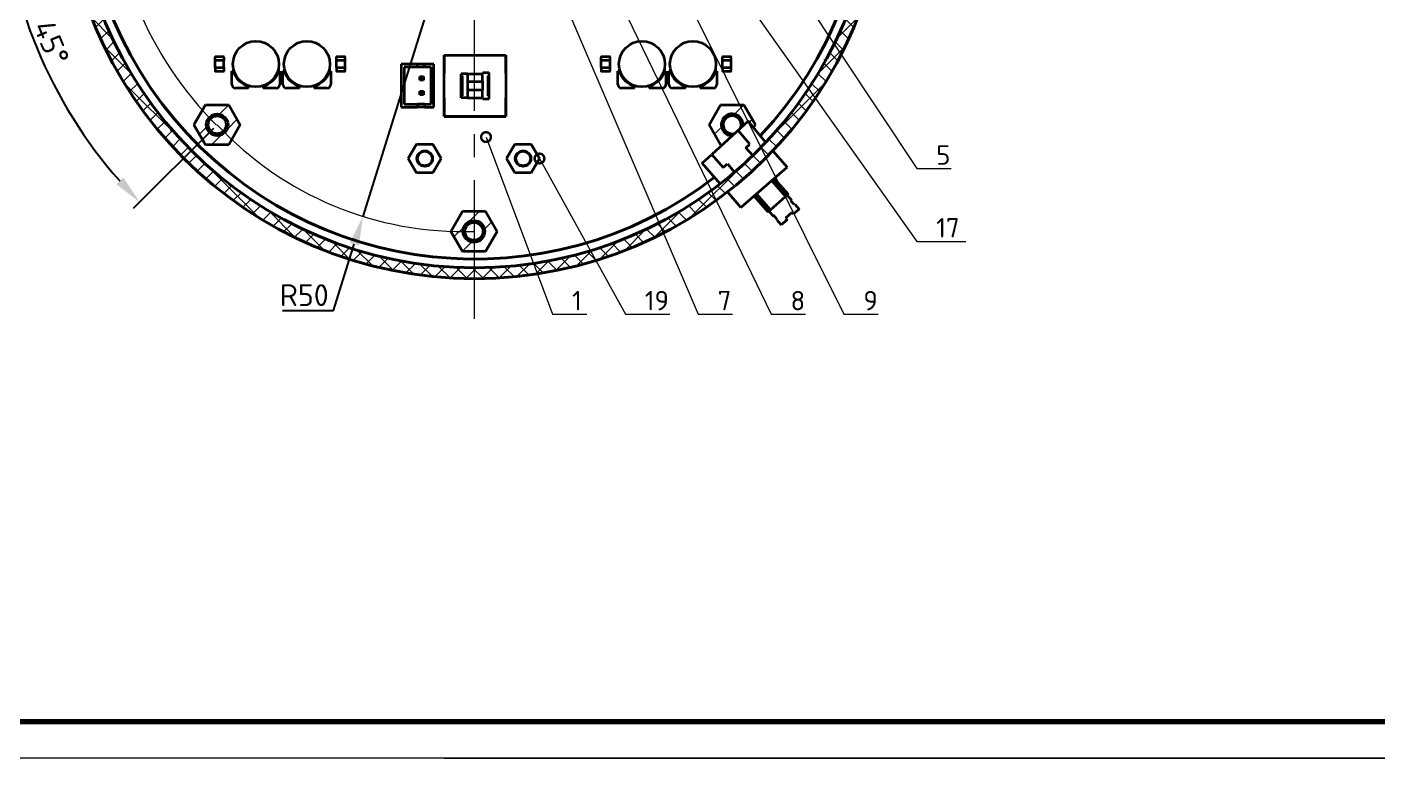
# Model space of a CAD drawing. Header units: millimetres. Extents: x -3633 to 871, y -630 to 261.
# Drawn here: x -914.9 to -729.5, y -579.4 to -479 of the extents above; entities that cross this region are included whole.
import ezdxf
from ezdxf import colors
from ezdxf.entities.mleader import LeaderData, LeaderLine
from ezdxf.math import Vec2, Vec3

# ---------------------------------------------------------------- set-up
doc = ezdxf.new("R2010")
doc.units = ezdxf.units.MM
doc.linetypes.add('CENTER2', pattern=[28.575, 19.05, -3.175, 3.175, -3.175])
doc.linetypes.add('Сплошная', pattern=[0])
for name, color, linetype, lineweight in [('border', 7, 'Continuous', 70), ('Sheet', 7, 'Continuous', 30), ('Text', 7, 'Continuous', 18), ('Размерные линии', 7, 'Continuous', 15), ('Сплошная толстая основная', 7, 'Continuous', 70), ('Сплошная тонкая', 7, 'Continuous', 20), ('Штриховка', 7, 'Continuous', 9)]:
    doc.layers.add(name, color=color, linetype=linetype, lineweight=lineweight)
doc.styles.add('Main', font='isocpeur.ttf', dxfattribs={"height": 3})
doc.dimstyles.new('ISO-25', dxfattribs={"dimtxt": 3, "dimasz": 4, "dimexe": 1.25, "dimexo": 0.625, "dimtad": 1, "dimtoh": 1, "dimtxsty": 'Main', "dimcen": 2.5, "dimadec": 0, "dimazin": 0, "dimtfac": 1, "dimtmove": 0, "dimatfit": 3, "dimfxl": 1, "dimarcsym": 0})

# ---------------------------------------------------------------- blocks, each defined once
blk = doc.blocks.new('*D118')
at = {"layer": 'Defpoints', "color": 0, "transparency": 16777216}
for p in [(-855.11, -461.01), (-868.82, -505.04)]:
    blk.add_point(p, dxfattribs=at)
at = {"layer": 'Размерные линии', "color": 0, "lineweight": -2, "transparency": 16777216}
for p, q in [((-855.11, -461.01), (-868.82, -505.04)), ((-872.85, -517.99), (-870.01, -508.86)), ((-879.88, -517.99), (-872.85, -517.99))]:
    blk.add_line(p, q, dxfattribs=at)
at = {"layer": 'Размерные линии', "color": 0, "transparency": 16777216}
blk.add_solid([(-870.64, -508.66), (-869.37, -509.06), (-868.82, -505.04)], dxfattribs=at)
at = {"layer": 'Размерные линии', "color": 0, "transparency": 16777216, "insert": (-876.88, -515.86), "char_height": 3, "attachment_point": 5, "style": 'Main'}
blk.add_mtext('R50', dxfattribs=at)
blk = doc.blocks.new('_DotSmall')
at = {"color": 0, "linetype": 'ByBlock', "const_width": 0.5}
blk.add_lwpolyline([(-0.0625, 0, 1), (0.0625, 0, 1)], format="xyb", close=True, dxfattribs=at)
blk = doc.blocks.new('*D129')
at = {"layer": 'Defpoints', "color": 0, "transparency": 16777216}
for p in [(-903.59, -457.1), (-853.49, -457.1), (-916.3, -473.93), (-888.91, -492.52)]:
    blk.add_point(p, dxfattribs=at)
at = {"layer": 'Размерные линии', "color": 0, "lineweight": -2, "transparency": 16777216}
for p, q in [((-904.21, -457.1), (-919.77, -457.1)), ((-889.36, -492.97), (-900.35, -503.96))]:
    blk.add_line(p, q, dxfattribs=at)
blk.add_arc((-853.49, -457.1), 65.03, 183.5249, 221.4751, dxfattribs=at)
at = {"layer": 'Размерные линии', "color": 0, "transparency": 16777216}
for points in [[(-919.06, -461.12), (-917.73, -461.08), (-918.52, -457.1)], [(-901.72, -499.71), (-902.69, -500.62), (-899.47, -503.08)]]:
    blk.add_solid(points, dxfattribs=at)
at = {"layer": 'Размерные линии', "color": 0, "transparency": 16777216, "insert": (-911.6, -481.17), "char_height": 3, "attachment_point": 5, "rotation": 292.5, "style": 'Main'}
blk.add_mtext('45°', dxfattribs=at)

msp = doc.modelspace()

# ---------------------------------------------------------------- hatches: boundary and pattern name
at = {"layer": 'Штриховка'}
h = msp.add_hatch(dxfattribs=at)
h.set_pattern_fill('ANSI37', color=256, scale=0.5, angle=450)
h.set_pattern_definition([(135, (594.5746, -391.137), (-1.122532, -1.122532), []), (225, (594.5746, -391.137), (1.122532, -1.122532), [])])
h.paths.add_polyline_path([(-796.987, -457.098, 1), (-909.987, -457.098, 1)])
h.paths.add_polyline_path([(-908.487, -457.098, -1), (-798.487, -457.098, -1)], flags=16)
h = msp.add_hatch(dxfattribs=at)
h.set_pattern_fill('ANSI31', color=256, scale=0.7, angle=180)
h.set_pattern_definition([(225, (559.2192, -476.4924), (1.5715448, -1.5715448), [])])
h.paths.add_polyline_path([(-890.432, -495.207), (-887.252, -495.207), (-885.662, -492.453), (-887.252, -489.699), (-890.432, -489.699), (-892.022, -492.453)])
h.paths.add_polyline_path([(-890.342, -492.453, -1), (-887.342, -492.453, -1)], flags=16)
h.paths.add_polyline_path([(-890.071, -492.453, -1), (-887.612, -492.453, -1)], flags=0)
h = msp.add_hatch(dxfattribs=at)
h.set_pattern_fill('ANSI31', color=256, scale=0.7, angle=180)
h.set_pattern_definition([(225, (629.93, -476.4924), (1.5715448, -1.5715448), [])])
h.paths.add_polyline_path([(-819.721, -495.207), (-819.509, -493.03), (-815.324, -491.876), (-816.541, -489.699), (-819.721, -489.699), (-821.311, -492.453)])
edge = h.paths.add_edge_path(flags=0)
edge.add_arc((-818.131, -492.453), 1.229, 180, 540)
edge = h.paths.add_edge_path()
edge.add_line((-818.085, -493.952), (-817.707, -493.607))
edge.add_arc((-818.131, -492.453), 1.23, 290.1746, 334.6644)
edge.add_line((-817.02, -492.979), (-816.642, -492.634))
edge.add_arc((-818.131, -492.453), 1.5, 353.07309, 631.76591)
h = msp.add_hatch(dxfattribs=at)
h.set_pattern_fill('ANSI31', color=256, scale=0.7)
h.set_pattern_definition([(45, (-2301.6486, -523.0586), (-1.5715448, 1.5715448), [])])
h.paths.add_polyline_path([(-851.997, -504.344), (-855.177, -504.344), (-856.767, -507.098), (-855.177, -509.852), (-851.997, -509.852), (-850.407, -507.098)])
h.paths.add_polyline_path([(-852.087, -507.098, -1), (-855.087, -507.098, -1)], flags=16)
h.paths.add_polyline_path([(-852.358, -507.098, -1), (-854.817, -507.098, -1)], flags=0)

# ---------------------------------------------------------------- linework, layer by layer
at = {"layer": 'border', "lineweight": 70}
msp.add_line((-1004.656, -574.45), (-710.359, -574.45), dxfattribs=at)
at = {"layer": 'border', "lineweight": 18}
for p, q in [((-715.656, -579.45), (-1012.656, -579.45)), ((-857.656, -579.45), (-437.656, -579.45)), ((-857.656, -579.45), (-837.656, -579.45))]:
    msp.add_line(p, q, dxfattribs=at)
at = {"layer": 'Sheet', "linetype": 'Сплошная', "lineweight": 35, "ltscale": 0.473684}
for p, q in [((-803.636, -480.116), (-803.65, -480.091)), ((-805.344, -483.509), (-805.372, -483.459)), ((-807.199, -486.646), (-807.228, -486.595)), ((-809.185, -489.555), (-809.199, -489.531)), ((-895.047, -493.238), (-895.188, -492.994)), ((-811.292, -492.256), (-811.308, -492.228)), ((-890.786, -494.398), (-890.858, -494.469)), ((-813.51, -494.764), (-813.538, -494.716)), ((-813.411, -494.76), (-813.409, -494.764)), ((-815.832, -497.092), (-815.85, -497.061)), ((-815.754, -497.051), (-815.731, -497.092)), ((-887.042, -500.753), (-887.078, -500.69)), ((-818.254, -499.247), (-818.267, -499.225)), ((-818.178, -499.203), (-818.153, -499.247)), ((-820.772, -501.236), (-820.799, -501.189)), ((-820.674, -501.231), (-820.671, -501.236)), ((-823.384, -503.062), (-823.4, -503.035)), ((-881.076, -504.736), (-881.123, -504.654)), ((-828.883, -506.237), (-828.91, -506.191)), ((-826.087, -504.729), (-826.102, -504.703)), ((-875.887, -507.375), (-875.932, -507.295)), ((-831.771, -507.586), (-831.784, -507.563)), ((-871.157, -509.216), (-871.197, -509.147)), ((-837.829, -509.792), (-837.857, -509.744)), ((-834.752, -508.772), (-834.769, -508.742)), ((-866.75, -510.5), (-866.787, -510.435)), ((-862.589, -511.356), (-862.622, -511.299)), ((-858.629, -511.866), (-858.65, -511.829)), ((-847.68, -511.78), (-847.709, -511.729)), ((-844.287, -511.306), (-844.303, -511.278)), ((-841.006, -510.639), (-841.02, -510.616)), ((-854.837, -512.084), (-854.838, -512.082)), ((-851.193, -512.046), (-851.216, -512.005))]:
    msp.add_line(p, q, dxfattribs=at)
at = {"layer": 'Sheet', "color": 0, "linetype": 'Continuous', "lineweight": 35}
for p, q in [((-889.12, -483.623), (-889.12, -483.153)), ((-889.12, -483.623), (-889.1, -483.623)), ((-889.115, -484.602), (-889.115, -483.623)), ((-887.916, -483.134), (-889.1, -483.134)), ((-887.916, -483.623), (-889.1, -483.623)), ((-887.916, -483.623), (-887.896, -483.623)), ((-887.901, -484.602), (-887.901, -483.623)), ((-887.896, -483.623), (-887.896, -483.153)), ((-872.477, -483.623), (-872.477, -483.153)), ((-872.477, -483.623), (-872.457, -483.623)), ((-872.472, -484.602), (-872.472, -483.623)), ((-871.273, -483.134), (-872.457, -483.134)), ((-871.273, -483.623), (-872.457, -483.623)), ((-871.273, -483.623), (-871.253, -483.623)), ((-871.258, -484.602), (-871.258, -483.623)), ((-871.253, -483.623), (-871.253, -483.153)), ((-836.12, -483.623), (-836.12, -483.153)), ((-836.12, -483.623), (-836.1, -483.623)), ((-836.115, -484.602), (-836.115, -483.623)), ((-834.916, -483.134), (-836.1, -483.134)), ((-834.916, -483.623), (-836.1, -483.623)), ((-834.916, -483.623), (-834.896, -483.623)), ((-834.901, -484.602), (-834.901, -483.623)), ((-834.896, -483.623), (-834.896, -483.153)), ((-819.477, -483.623), (-819.477, -483.153)), ((-819.477, -483.623), (-819.457, -483.623)), ((-819.472, -484.602), (-819.472, -483.623)), ((-818.273, -483.134), (-819.457, -483.134)), ((-818.273, -483.623), (-819.457, -483.623)), ((-818.273, -483.623), (-818.253, -483.623)), ((-818.258, -484.602), (-818.258, -483.623)), ((-818.253, -483.623), (-818.253, -483.153)), ((-889.1, -484.602), (-889.12, -484.602)), ((-889.12, -484.602), (-889.12, -485.072)), ((-889.1, -484.602), (-887.916, -484.602)), ((-889.1, -485.092), (-887.916, -485.092)), ((-887.896, -484.602), (-887.916, -484.602)), ((-887.896, -485.072), (-887.896, -484.602)), ((-872.457, -484.602), (-872.477, -484.602)), ((-872.477, -484.602), (-872.477, -485.072)), ((-872.457, -484.602), (-871.273, -484.602)), ((-872.457, -485.092), (-871.273, -485.092)), ((-871.253, -484.602), (-871.273, -484.602)), ((-871.253, -485.072), (-871.253, -484.602)), ((-836.1, -484.602), (-836.12, -484.602)), ((-836.12, -484.602), (-836.12, -485.072)), ((-836.1, -484.602), (-834.916, -484.602)), ((-836.1, -485.092), (-834.916, -485.092)), ((-834.896, -484.602), (-834.916, -484.602)), ((-834.896, -485.072), (-834.896, -484.602)), ((-819.457, -484.602), (-819.477, -484.602)), ((-819.477, -484.602), (-819.477, -485.072)), ((-819.457, -484.602), (-818.273, -484.602)), ((-819.457, -485.092), (-818.273, -485.092)), ((-818.253, -484.602), (-818.273, -484.602)), ((-818.253, -485.072), (-818.253, -484.602))]:
    msp.add_line(p, q, dxfattribs=at)
at = {"layer": 'Sheet', "lineweight": 35, "ltscale": 1.31579}
for p, q in [((-857.677, -482.882), (-857.677, -485.422)), ((-857.677, -482.882), (-849.193, -482.882)), ((-857.652, -482.884), (-849.219, -482.884)), ((-857.652, -491.312), (-857.652, -482.884)), ((-849.219, -482.884), (-849.219, -491.312)), ((-849.193, -485.422), (-849.193, -482.882)), ((-886.616, -485.11), (-886.824, -485.11)), ((-886.824, -486.91), (-886.824, -485.11)), ((-880.224, -485.11), (-880.432, -485.11)), ((-880.224, -485.11), (-880.224, -486.91)), ((-879.616, -485.11), (-879.824, -485.11)), ((-879.824, -486.91), (-879.824, -485.11)), ((-873.224, -485.11), (-873.432, -485.11)), ((-873.224, -485.11), (-873.224, -486.91)), ((-861.355, -484.119), (-863.573, -484.119)), ((-863.573, -484.119), (-863.573, -490.019)), ((-863.173, -484.519), (-863.173, -489.619)), ((-861.355, -484.519), (-863.173, -484.519)), ((-861.355, -484.519), (-861.355, -484.119)), ((-860.358, -484.119), (-861.355, -484.119)), ((-860.358, -484.519), (-861.355, -484.519)), ((-861.023, -486.319), (-861.023, -485.819)), ((-861.023, -485.819), (-860.523, -485.819)), ((-861.023, -485.819), (-860.923, -485.919)), ((-860.623, -485.919), (-860.923, -485.919)), ((-860.923, -485.919), (-860.923, -486.219)), ((-860.623, -485.919), (-860.523, -485.819)), ((-860.623, -486.219), (-860.623, -485.919)), ((-860.523, -485.819), (-860.523, -486.319)), ((-859.073, -484.119), (-860.358, -484.119)), ((-860.358, -484.519), (-860.358, -484.119)), ((-859.473, -484.519), (-860.358, -484.519)), ((-859.473, -486.694), (-859.473, -484.519)), ((-859.073, -486.694), (-859.073, -484.119)), ((-857.652, -485.422), (-857.677, -485.422)), ((-854.451, -485.452), (-855.34, -485.452)), ((-855.34, -485.72), (-855.34, -485.452)), ((-855.179, -485.72), (-855.34, -485.72)), ((-855.34, -488.475), (-855.34, -485.72)), ((-855.179, -488.475), (-855.179, -485.72)), ((-854.451, -485.452), (-854.451, -486.526)), ((-854.451, -485.452), (-852.419, -485.452)), ((-852.419, -486.526), (-852.419, -485.452)), ((-852.361, -485.452), (-852.419, -485.452)), ((-852.361, -485.256), (-852.361, -485.452)), ((-852.361, -485.256), (-851.53, -485.256)), ((-851.691, -485.72), (-851.691, -488.475)), ((-851.53, -485.72), (-851.691, -485.72)), ((-851.53, -485.256), (-851.53, -485.72)), ((-851.53, -485.72), (-851.53, -488.475)), ((-849.219, -485.422), (-849.193, -485.422)), ((-833.616, -485.11), (-833.824, -485.11)), ((-833.824, -486.91), (-833.824, -485.11)), ((-827.224, -485.11), (-827.432, -485.11)), ((-827.224, -485.11), (-827.224, -486.91)), ((-826.616, -485.11), (-826.824, -485.11)), ((-826.824, -486.91), (-826.824, -485.11)), ((-820.224, -485.11), (-820.432, -485.11)), ((-820.224, -485.11), (-820.224, -486.91)), ((-884.524, -487.41), (-886.324, -487.41)), ((-884.524, -487.41), (-884.524, -487.203)), ((-882.524, -487.203), (-882.524, -487.41)), ((-880.724, -487.41), (-882.524, -487.41)), ((-877.524, -487.41), (-879.324, -487.41)), ((-877.524, -487.41), (-877.524, -487.203)), ((-875.524, -487.203), (-875.524, -487.41)), ((-873.724, -487.41), (-875.524, -487.41)), ((-861.023, -486.319), (-860.923, -486.219)), ((-860.523, -486.319), (-861.023, -486.319)), ((-860.923, -486.219), (-860.623, -486.219)), ((-860.623, -486.219), (-860.523, -486.319)), ((-859.473, -487.444), (-859.473, -486.694)), ((-859.473, -486.694), (-859.073, -486.694)), ((-859.473, -489.619), (-859.473, -487.444)), ((-859.473, -487.444), (-859.073, -487.444)), ((-859.073, -487.444), (-859.073, -486.694)), ((-859.073, -490.019), (-859.073, -487.444)), ((-854.451, -486.526), (-854.451, -487.669)), ((-854.451, -486.526), (-852.419, -486.526)), ((-854.451, -487.669), (-854.451, -488.744)), ((-854.451, -487.669), (-852.419, -487.669)), ((-852.419, -486.526), (-852.419, -487.669)), ((-852.419, -488.744), (-852.419, -487.669)), ((-831.524, -487.41), (-833.324, -487.41)), ((-831.524, -487.41), (-831.524, -487.203)), ((-829.524, -487.203), (-829.524, -487.41)), ((-827.724, -487.41), (-829.524, -487.41)), ((-824.524, -487.41), (-826.324, -487.41)), ((-824.524, -487.41), (-824.524, -487.203)), ((-822.524, -487.203), (-822.524, -487.41)), ((-820.724, -487.41), (-822.524, -487.41)), ((-863.173, -489.619), (-861.355, -489.619)), ((-861.355, -489.619), (-861.355, -490.019)), ((-860.358, -489.619), (-861.355, -489.619)), ((-861.023, -487.819), (-860.523, -487.819)), ((-861.023, -488.319), (-861.023, -487.819)), ((-860.923, -487.919), (-861.023, -487.819)), ((-860.923, -488.219), (-861.023, -488.319)), ((-860.523, -488.319), (-861.023, -488.319)), ((-860.923, -487.919), (-860.923, -488.219)), ((-860.623, -487.919), (-860.923, -487.919)), ((-860.923, -488.219), (-860.623, -488.219)), ((-860.523, -487.819), (-860.623, -487.919)), ((-860.623, -488.219), (-860.623, -487.919)), ((-860.523, -488.319), (-860.623, -488.219)), ((-860.523, -487.819), (-860.523, -488.319)), ((-860.358, -489.619), (-859.473, -489.619)), ((-860.358, -489.619), (-860.358, -490.019)), ((-857.677, -488.774), (-857.677, -491.314)), ((-857.652, -488.774), (-857.677, -488.774)), ((-855.34, -488.744), (-855.34, -488.475)), ((-855.34, -488.475), (-855.179, -488.475)), ((-854.451, -488.744), (-855.34, -488.744)), ((-854.451, -488.744), (-852.419, -488.744)), ((-852.361, -488.744), (-852.419, -488.744)), ((-852.361, -488.939), (-852.361, -488.744)), ((-851.53, -488.939), (-852.361, -488.939)), ((-851.691, -488.475), (-851.53, -488.475)), ((-851.53, -488.475), (-851.53, -488.939)), ((-849.219, -488.774), (-849.193, -488.774)), ((-849.193, -491.314), (-849.193, -488.774)), ((-892.022, -492.453), (-890.432, -489.699)), ((-890.432, -489.699), (-887.252, -489.699)), ((-887.252, -489.699), (-885.662, -492.453)), ((-863.573, -490.019), (-861.355, -490.019)), ((-860.358, -490.019), (-861.355, -490.019)), ((-860.358, -490.019), (-859.073, -490.019)), ((-857.677, -491.314), (-849.193, -491.314)), ((-849.219, -491.312), (-857.652, -491.312)), ((-821.311, -492.453), (-819.721, -489.699)), ((-819.721, -489.699), (-816.541, -489.699)), ((-816.541, -489.699), (-814.951, -492.453)), ((-890.432, -495.207), (-892.022, -492.453)), ((-885.662, -492.453), (-887.252, -495.207)), ((-819.721, -495.207), (-821.311, -492.453)), ((-815.915, -491.969), (-820.906, -496.53)), ((-815.699, -495.117), (-817.324, -493.257)), ((-813.523, -494.886), (-815.915, -491.969)), ((-815.182, -492.863), (-814.948, -492.458)), ((-887.252, -495.207), (-890.432, -495.207)), ((-862.596, -497.085), (-861.469, -495.132)), ((-861.469, -495.132), (-859.214, -495.132)), ((-859.214, -495.132), (-858.087, -497.085)), ((-849.096, -497.085), (-847.969, -495.132)), ((-847.969, -495.132), (-845.714, -495.132)), ((-845.714, -495.132), (-844.587, -497.085)), ((-816.263, -495.61), (-815.699, -495.117)), ((-822.255, -497.709), (-820.906, -496.53)), ((-820.906, -496.53), (-819.352, -498.309)), ((-815.315, -496.695), (-816.263, -495.61)), ((-812.534, -496.022), (-810.575, -498.263)), ((-861.469, -499.037), (-862.596, -497.085)), ((-858.087, -497.085), (-859.214, -499.037)), ((-847.969, -499.037), (-849.096, -497.085)), ((-844.587, -497.085), (-845.714, -499.037)), ((-819.771, -500.552), (-822.255, -497.709)), ((-819.352, -498.309), (-818.788, -497.816)), ((-818.788, -497.816), (-817.799, -498.948)), ((-816.922, -503.809), (-810.575, -498.263)), ((-859.214, -499.037), (-861.469, -499.037)), ((-845.714, -499.037), (-847.969, -499.037)), ((-812.711, -500.13), (-810.806, -502.31)), ((-812.509, -499.953), (-810.604, -502.134)), ((-812.362, -499.824), (-810.456, -502.005)), ((-816.922, -503.809), (-818.78, -501.682)), ((-815.135, -502.248), (-813.23, -504.428)), ((-814.988, -502.119), (-813.083, -504.3)), ((-814.786, -501.942), (-812.88, -504.123)), ((-812.88, -504.123), (-810.806, -502.31)), ((-810.806, -502.31), (-810.604, -502.134)), ((-810.456, -502.005), (-810.604, -502.134)), ((-810.604, -502.134), (-809.997, -502.827)), ((-856.767, -507.098), (-855.177, -504.344)), ((-855.177, -504.344), (-851.997, -504.344)), ((-851.997, -504.344), (-850.407, -507.098)), ((-813.23, -504.428), (-813.083, -504.3)), ((-813.083, -504.3), (-812.88, -504.123)), ((-813.083, -504.3), (-812.476, -504.993)), ((-810.08, -502.899), (-809.997, -502.827)), ((-809.621, -503.424), (-810.08, -502.899)), ((-808.932, -504.046), (-809.742, -504.753)), ((-809.539, -503.352), (-809.621, -503.424)), ((-809.539, -503.352), (-808.932, -504.046)), ((-812.394, -504.921), (-812.476, -504.993)), ((-811.935, -505.447), (-812.394, -504.921)), ((-812.018, -505.518), (-811.935, -505.447)), ((-812.018, -505.518), (-811.411, -506.212)), ((-810.602, -505.505), (-811.411, -506.212)), ((-809.942, -504.524), (-810.803, -505.276)), ((-810.803, -505.276), (-810.602, -505.505)), ((-809.742, -504.753), (-809.942, -504.524)), ((-855.177, -509.852), (-856.767, -507.098)), ((-850.407, -507.098), (-851.997, -509.852)), ((-851.997, -509.852), (-855.177, -509.852))]:
    msp.add_line(p, q, dxfattribs=at)
at = {"layer": 'Sheet', "lineweight": 35}
msp.add_line((-819.725, -495.2), (-819.45, -495.2), dxfattribs=at)
at = {"layer": 'Sheet', "lineweight": 35, "ltscale": 1.31579}
for centre, radius in [((-883.524, -484.11), 3.15), ((-876.524, -484.11), 3.15), ((-830.524, -484.11), 3.15), ((-823.524, -484.11), 3.15), ((-888.842, -492.453), 1.5), ((-888.842, -492.453), 1.23), ((-860.337, -497.098), 1.083), ((-860.337, -497.098), 1), ((-846.837, -497.098), 1.083), ((-846.837, -497.098), 1), ((-853.587, -507.098), 1.5), ((-853.587, -507.098), 1.23)]:
    msp.add_circle(centre, radius, dxfattribs=at)
at = {"layer": 'Sheet', "color": 0, "linetype": 'Continuous', "lineweight": 40}
msp.add_arc((-853.47, -457.057), 53.845, 316.71732, 307.69403, dxfattribs=at)
at = {"layer": 'Sheet', "color": 0, "linetype": 'Continuous', "lineweight": 35}
for centre, start, end in [((-889.1, -483.153), 90, 180), ((-887.916, -483.153), 0, 90), ((-872.457, -483.153), 90, 180), ((-871.273, -483.153), 0, 90), ((-836.1, -483.153), 90, 180), ((-834.916, -483.153), 0, 90), ((-819.457, -483.153), 90, 180), ((-818.273, -483.153), 0, 90), ((-889.1, -485.072), 180, 270), ((-887.916, -485.072), 270, 0), ((-872.457, -485.072), 180, 270), ((-871.273, -485.072), 270, 0), ((-836.1, -485.072), 180, 270), ((-834.916, -485.072), 270, 0), ((-819.457, -485.072), 180, 270), ((-818.273, -485.072), 270, 0)]:
    msp.add_arc(centre, 0.0196, start, end, dxfattribs=at)
at = {"layer": 'Sheet', "lineweight": 35, "ltscale": 1.31579, "extrusion": (0, 0, -1)}
for centre, start, end in [((883.524, -484.11), 287.92021, 342.07978), ((883.524, -484.11), 197.92021, 252.07978), ((876.524, -484.11), 287.92021, 342.07978), ((876.524, -484.11), 197.92021, 252.07978), ((830.524, -484.11), 287.92021, 342.07978), ((830.524, -484.11), 197.92021, 252.07978), ((823.524, -484.11), 287.92021, 342.07978), ((823.524, -484.11), 197.92021, 252.07978)]:
    msp.add_arc(centre, 3.25, start, end, dxfattribs=at)
at = {"layer": 'Sheet', "lineweight": 35, "ltscale": 1.31579}
for centre, radius, start, end in [((-886.324, -486.91), 0.5, 180, 270), ((-880.724, -486.91), 0.5, 270, 0), ((-879.324, -486.91), 0.5, 180, 270), ((-873.724, -486.91), 0.5, 270, 0), ((-833.324, -486.91), 0.5, 180, 270), ((-827.724, -486.91), 0.5, 270, 0), ((-826.324, -486.91), 0.5, 180, 270), ((-820.724, -486.91), 0.5, 270, 0), ((-818.131, -492.453), 1.5, 353.07309, 271.76591), ((-818.131, -492.453), 1.23, 334.6644, 290.1746)]:
    msp.add_arc(centre, radius, start, end, dxfattribs=at)
at = {"layer": 'Размерные линии'}
for centre, radius, start, end in [((-853.487, -457.098), 50.101, 180, 225), ((-855.113, -461.014), 46.109, 222.98768, 271.89642)]:
    msp.add_arc(centre, radius, start, end, dxfattribs=at)
at = {"layer": 'Сплошная толстая основная', "lineweight": 40, "ltscale": 1.31579}
for radius in [56.5, 55]:
    msp.add_circle((-853.487, -457.098), radius, dxfattribs=at)
at = {"layer": 'Сплошная тонкая', "linetype": 'CENTER2', "lineweight": 0}
msp.add_line((-853.487, -519.134), (-853.487, -396.177), dxfattribs=at)

# ---------------------------------------------------------------- dimensions: what is measured, and where the dimension line sits
at = {"layer": 'Размерные линии'}
dim = msp.add_angular_dim_3p(base=(-916.299, -473.929), center=(-853.487, -457.098), p1=(-903.587, -457.098), p2=(-888.913, -492.525), dimstyle='ISO-25', dxfattribs=at)
dim.commit()
dim.dimension.update_dxf_attribs({"geometry": '*D129', "text_midpoint": (-911.602, -481.17)})
dim = msp.add_radius_dim(center=(-855.113, -461.014), mpoint=(-868.818, -505.039), text='R50', dimstyle='ISO-25', dxfattribs=at)
dim.commit()
dim.dimension.update_dxf_attribs({"geometry": '*D118', "text_midpoint": (-876.876, -517.989), "dimtype": 164})

# ---------------------------------------------------------------- leaders
at = {"layer": 'Text', "lineweight": 25}
ml = msp.add_multileader_mtext('Standard', dxfattribs=at)
ml.set_content('17', color=256, style='Main')
ml.set_leader_properties(color=256, linetype='ByLayer', lineweight=-1)
ml.set_arrow_properties(name='DOTSMALL')
ml.build(insert=Vec2(0, 0))
ml.multileader.update_dxf_attribs({"text_left_attachment_type": 6, "text_right_attachment_type": 6, "text_top_attachment_type": 10, "dogleg_length": 0.89, "arrow_head_size": 2.67})
ctx = ml.context
ctx.base_point, ctx.char_height, ctx.arrow_head_size, ctx.landing_gap_size, ctx.plane_origin = Vec3(-791.9, -508.478), 2.67, 2.67, 1.78, Vec3(-821.927, -449.86)
ctx.left_attachment, ctx.right_attachment, ctx.bottom_attachment = 6, 6, 10
notes = []
notes.append((ctx, [(0, (1, 1, 0), (-792.79, -508.478), (1, 0), 0.89, [(0, [(-836.347, -446.993)], 0, [])])]))
ctx.mtext.insert, ctx.mtext.flow_direction = Vec3(-790.12, -505.274), 5
ml = msp.add_multileader_mtext('Standard', dxfattribs=at)
ml.set_content('7', color=256, style='Main')
ml.set_leader_properties(color=256, linetype='ByLayer', lineweight=-1)
ml.set_arrow_properties(name='DOTSMALL')
ml.build(insert=Vec2(0, 0))
ml.multileader.update_dxf_attribs({"text_left_attachment_type": 6, "text_right_attachment_type": 6, "text_top_attachment_type": 10, "dogleg_length": 0.89, "arrow_head_size": 2.67})
ctx = ml.context
ctx.base_point, ctx.char_height, ctx.arrow_head_size, ctx.landing_gap_size, ctx.plane_origin = Vec3(-821.9, -518.478), 2.67, 2.67, 1.78, Vec3(-830.161, -502.435)
ctx.left_attachment, ctx.right_attachment, ctx.bottom_attachment = 6, 6, 10
notes.append((ctx, [(0, (1, 1, 0), (-822.79, -518.478), (1, 0), 0.89, [(0, [(-847.749, -460.231)], 0, [])])]))
ctx.mtext.insert, ctx.mtext.flow_direction = Vec3(-820.12, -515.274), 5
ml = msp.add_multileader_mtext('Standard', dxfattribs=at)
ml.set_content('8', color=256, style='Main')
ml.set_leader_properties(color=256, linetype='ByLayer', lineweight=-1)
ml.set_arrow_properties(name='DOTSMALL')
ml.build(insert=Vec2(0, 0))
ml.multileader.update_dxf_attribs({"text_left_attachment_type": 6, "text_right_attachment_type": 6, "text_top_attachment_type": 10, "dogleg_length": 0.89, "arrow_head_size": 2.67})
ctx = ml.context
ctx.base_point, ctx.char_height, ctx.arrow_head_size, ctx.landing_gap_size, ctx.plane_origin = Vec3(-811.9, -518.478), 2.67, 2.67, 1.78, Vec3(-846.684, -459.576)
ctx.left_attachment, ctx.right_attachment, ctx.bottom_attachment = 6, 6, 10
notes.append((ctx, [(0, (1, 1, 0), (-812.79, -518.478), (1, 0), 0.89, [(0, [(-841.367, -459.264)], 0, [])])]))
ctx.mtext.insert, ctx.mtext.flow_direction = Vec3(-810.12, -515.274), 5
ml = msp.add_multileader_mtext('Standard', dxfattribs=at)
ml.set_content('9', color=256, style='Main')
ml.set_leader_properties(color=256, linetype='ByLayer', lineweight=-1)
ml.set_arrow_properties(name='DOTSMALL')
ml.build(insert=Vec2(0, 0))
ml.multileader.update_dxf_attribs({"text_left_attachment_type": 6, "text_right_attachment_type": 6, "text_top_attachment_type": 10, "dogleg_length": 0.89, "arrow_head_size": 2.67})
ctx = ml.context
ctx.base_point, ctx.char_height, ctx.arrow_head_size, ctx.landing_gap_size, ctx.plane_origin = Vec3(-801.9, -518.478), 2.67, 2.67, 1.78, Vec3(-831.927, -459.86)
ctx.left_attachment, ctx.right_attachment, ctx.bottom_attachment = 6, 6, 10
notes.append((ctx, [(0, (1, 1, 0), (-802.79, -518.478), (1, 0), 0.89, [(0, [(-831.927, -459.86)], 0, [])])]))
ctx.mtext.insert, ctx.mtext.flow_direction = Vec3(-800.12, -515.274), 5
ml = msp.add_multileader_mtext('Standard', dxfattribs=at)
ml.set_content('5', color=256, style='Main')
ml.set_leader_properties(color=256, linetype='ByLayer', lineweight=-1)
ml.set_arrow_properties(name='DOTSMALL')
ml.build(insert=Vec2(0, 0))
ml.multileader.update_dxf_attribs({"text_left_attachment_type": 6, "text_right_attachment_type": 6, "text_top_attachment_type": 10, "dogleg_length": 0.89, "arrow_head_size": 2.67})
ctx = ml.context
ctx.base_point, ctx.char_height, ctx.arrow_head_size, ctx.landing_gap_size, ctx.plane_origin = Vec3(-791.9, -498.478), 2.67, 2.67, 1.78, Vec3(-811.389, -461.115)
ctx.left_attachment, ctx.right_attachment, ctx.bottom_attachment = 6, 6, 10
notes.append((ctx, [(0, (1, 1, 0), (-792.79, -498.478), (1, 0), 0.89, [(0, [(-812.79, -468.261)], 0, [])])]))
ctx.mtext.insert, ctx.mtext.flow_direction = Vec3(-790.12, -495.274), 5
ml = msp.add_multileader_mtext('Standard', dxfattribs=at)
ml.set_content('1', color=256, style='Main')
ml.set_leader_properties(color=256, linetype='ByLayer', lineweight=-1)
ml.set_arrow_properties(name='DOTSMALL')
ml.build(insert=Vec2(0, 0))
ml.multileader.update_dxf_attribs({"text_left_attachment_type": 6, "text_right_attachment_type": 6, "text_top_attachment_type": 10, "dogleg_length": 1, "arrow_head_size": 2.67})
ctx = ml.context
ctx.base_point, ctx.char_height, ctx.arrow_head_size, ctx.landing_gap_size, ctx.plane_origin, ctx.plane_x_axis = Vec3(-841.9, -518.478), 2.67, 2.67, 1.78, Vec3(-852.767, -493.886), Vec3(1, 0, 0)
ctx.left_attachment, ctx.right_attachment, ctx.bottom_attachment = 6, 6, 10
notes.append((ctx, [(0, (1, 1, 0), (-842.79, -518.478), (1, 0, 0), 0.89, [(0, [(-851.928, -494.145)], 0, [])])]))
ctx.mtext.insert, ctx.mtext.text_direction, ctx.mtext.flow_direction = Vec3(-840.12, -515.274), Vec3(1, 0, 0), 5
ml = msp.add_multileader_mtext('Standard', dxfattribs=at)
ml.set_content('19', color=256, style='Main')
ml.set_leader_properties(color=256, linetype='ByLayer', lineweight=-1)
ml.set_arrow_properties(name='DOTSMALL')
ml.build(insert=Vec2(0, 0))
ml.multileader.update_dxf_attribs({"text_left_attachment_type": 6, "text_right_attachment_type": 6, "text_top_attachment_type": 10, "dogleg_length": 1, "arrow_head_size": 2.67})
ctx = ml.context
ctx.base_point, ctx.char_height, ctx.arrow_head_size, ctx.landing_gap_size, ctx.plane_origin, ctx.plane_x_axis = Vec3(-831.9, -518.478), 2.67, 2.67, 1.78, Vec3(-842.767, -493.886), Vec3(1, 0, 0)
ctx.left_attachment, ctx.right_attachment, ctx.bottom_attachment = 6, 6, 10
notes.append((ctx, [(0, (1, 1, 0), (-832.79, -518.478), (1, 0, 0), 0.89, [(0, [(-844.587, -497.085)], 0, [])])]))
ctx.mtext.insert, ctx.mtext.text_direction, ctx.mtext.width, ctx.mtext.flow_direction = Vec3(-830.12, -515.274), Vec3(1, 0, 0), 3.38542, 5
for ctx, leaders in notes:
    for number, flags, end, landing, length, lines in leaders:
        leader = LeaderData()
        leader.index, (leader.has_last_leader_line, leader.has_dogleg_vector, leader.attachment_direction) = number, flags
        leader.last_leader_point, leader.dogleg_vector, leader.dogleg_length = Vec3(end), Vec3(landing), length
        for number, points, colour, breaks in lines:
            line = LeaderLine()
            line.index, line.vertices, line.color, line.breaks = number, Vec3.list(points), colors.encode_raw_color(colour), breaks
            leader.lines.append(line)
        ctx.leaders.append(leader)

doc.saveas('drawing.dxf')
